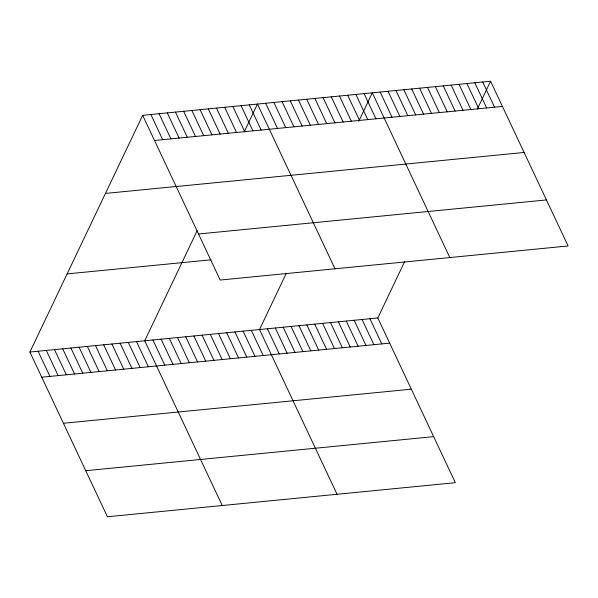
<?xml version="1.0" encoding="UTF-8"?>
<svg xmlns="http://www.w3.org/2000/svg" width="598" height="598" viewBox="0 0 598 598"><rect width="100%" height="100%" fill="white"/><g stroke="black" fill="none" stroke-linecap="round" stroke-linejoin="round"><path stroke-width="0.9" d="M404.652 261.625L377.816 317.957L455.332 482.691L107.423 516.762L29.9 352.028L142.668 115.309L490.577 81.238L568.1 245.972L220.184 280.043L142.668 115.309M197.183 230.634L144.709 340.785L222.232 505.519M244.238 131.852L257.476 104.059L335 268.801M286.36 273.204L259.525 329.543L337.04 494.277M358.695 121.364L372.292 92.817L449.808 257.559M477.339 109.03L490.577 81.238M154.516 140.485L502.432 106.422M105.457 193.423L176.53 186.464M176.186 186.539L524.102 152.468M198.514 233.99L546.43 199.919M67.111 273.906L211.087 259.809M29.9 352.028L377.816 317.957M41.748 377.211L389.664 343.14M63.418 423.264L411.334 389.193M85.746 470.708L433.662 436.645M482.698 82.008L494.546 107.192M474.812 82.778L486.66 107.961M466.926 83.556L478.774 108.731M459.04 84.325L470.888 109.509M451.154 85.095L463.002 110.279M443.268 85.873L455.115 111.049M435.381 86.643L447.229 111.826M427.495 87.413L439.343 112.596M419.609 88.183L431.457 113.366M411.723 88.96L423.571 114.143M403.837 89.73L415.685 114.913M395.951 90.5L407.799 115.683M388.065 91.277L399.913 116.461M380.179 92.047L392.026 117.23M364.092 93.624L375.94 118.808M355.885 94.424L367.74 119.607M347.685 95.232L359.54 120.407M339.485 96.031L351.34 121.215M331.285 96.831L343.132 122.014M323.084 97.638L334.932 122.822M314.884 98.438L326.732 123.622M306.684 99.246L318.532 124.429M298.484 100.045L310.332 125.229M290.284 100.853L302.132 126.036M282.084 101.653L293.932 126.836M273.877 102.46L285.732 127.636M369.93 318.727L381.778 343.91M265.676 103.26L277.532 128.443M362.044 319.504L373.892 344.687M354.158 320.274L366.006 345.457M249.276 104.867L261.124 130.05M346.272 321.044L358.12 346.227M241.076 105.667L252.924 130.85M338.386 321.821L350.234 346.997M232.876 106.474L244.724 131.657M330.5 322.591L342.348 347.774M224.676 107.274L236.524 132.457M322.614 323.361L334.461 348.544M216.476 108.081L228.324 133.257M314.727 324.138L326.575 349.314M208.276 108.881L220.124 134.064M306.841 324.908L318.689 350.092M200.076 109.681L211.924 134.864M298.955 325.678L310.803 350.862M191.868 110.488L203.724 135.671M291.069 326.448L302.917 351.631M183.668 111.288L195.524 136.471M283.183 327.226L295.031 352.409M175.468 112.095L187.316 137.278M275.297 327.996L287.145 353.179M167.268 112.895L179.116 138.078M267.411 328.765L279.259 353.949M159.068 113.702L170.916 138.878M150.868 114.502L162.716 139.685M251.324 330.343L263.172 355.526M243.124 331.15L254.972 356.326M234.924 331.95L246.772 357.133M226.717 332.75L238.572 357.933M218.517 333.557L230.372 358.74M210.317 334.357L222.164 359.54M202.117 335.164L213.964 360.347M193.916 335.964L205.764 361.147M185.716 336.771L197.564 361.954M177.516 337.571L189.364 362.754M169.316 338.378L181.164 363.554M161.116 339.178L172.964 364.361M152.916 339.978L164.764 365.161M136.508 341.585L148.364 366.768M128.308 342.392L140.156 367.576M120.108 343.192L131.956 368.375M111.908 344L123.756 369.175M103.708 344.799L115.556 369.983M95.508 345.599L107.356 370.782M87.308 346.406L99.156 371.59M79.108 347.206L90.956 372.39M70.908 348.014L82.756 373.197M62.7 348.813L74.556 373.997M54.5 349.621L66.356 374.797M46.3 350.421L58.148 375.604M38.1 351.22L49.948 376.404"/></g></svg>
